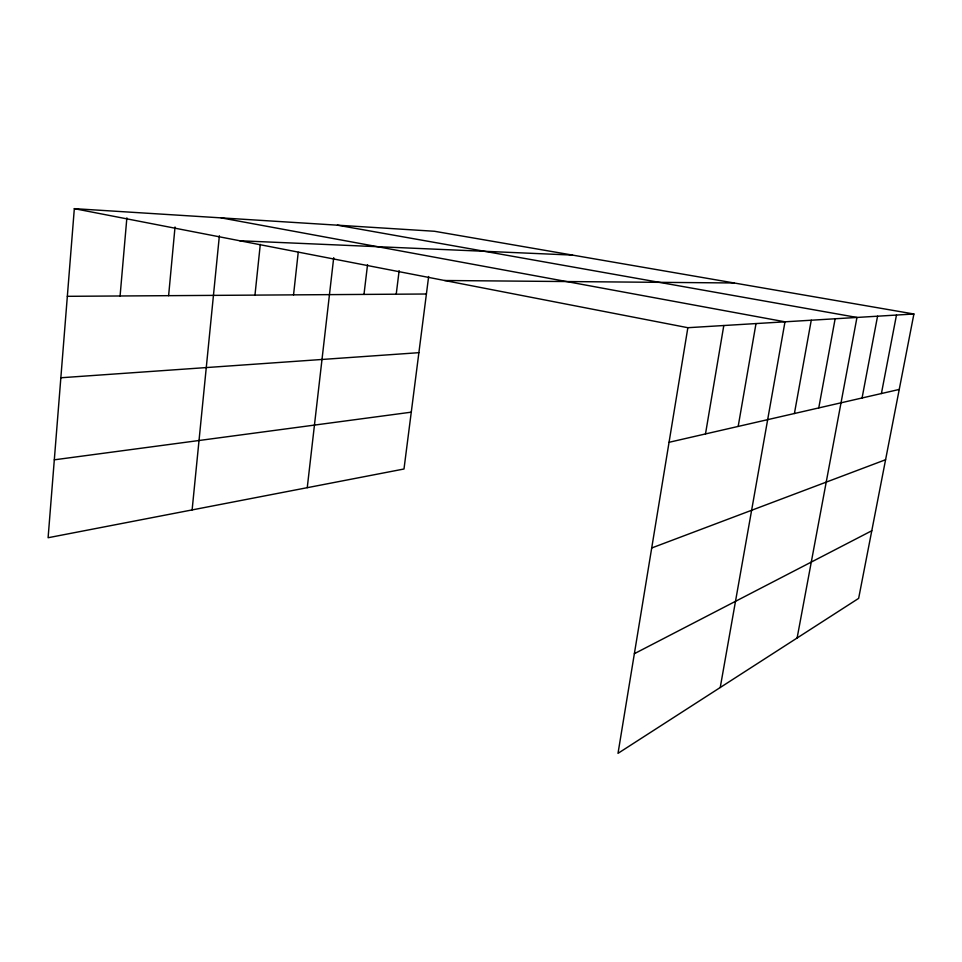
<?xml version="1.0" encoding="UTF-8"?>
<svg xmlns="http://www.w3.org/2000/svg" width="962" height="962" viewBox="0 0 962 962"><rect width="100%" height="100%" fill="white"/><g stroke="black" fill="none" stroke-linecap="round" stroke-linejoin="round"><path stroke-width="1.44" d="M913.9 313.997L687.854 327.705L618.013 753.342L858.645 598.376L913.9 313.997L434.439 231.265L74.327 208.658L48.1 537.734L403.992 468.999L428.643 276.503M120.082 295.983L126.864 217.881M168.615 295.671L175.024 226.996M192.123 509.92L219.372 235.762M254.966 295.118L260.293 244.372M293.542 294.865L298.232 252.284M307.251 487.674L333.706 257.684M363.985 294.42L367.556 264.61M396.224 294.204L399.146 270.635M705.495 433.934L723.797 325.529M738.179 426.431L756 323.581M720.237 687.505L784.992 321.813L221.152 217.869M794.408 413.516L811.255 320.226M818.758 407.924L835.136 318.771M797.113 637.998L856.962 317.448L337.446 225.18M862.072 397.979L877.56 316.209M881.408 393.542L896.476 315.055M634.367 653.691L871.776 530.759M651.707 547.979L885.581 459.728M669.047 442.304L899.242 389.442M54.305 459.824L411.267 412.169M60.846 377.765L418.891 352.681M67.34 296.32L426.406 294.011M444.636 280.507L734.126 282.972M239.815 240.765L572.498 255.086M74.327 208.658L687.854 327.705"/></g></svg>
